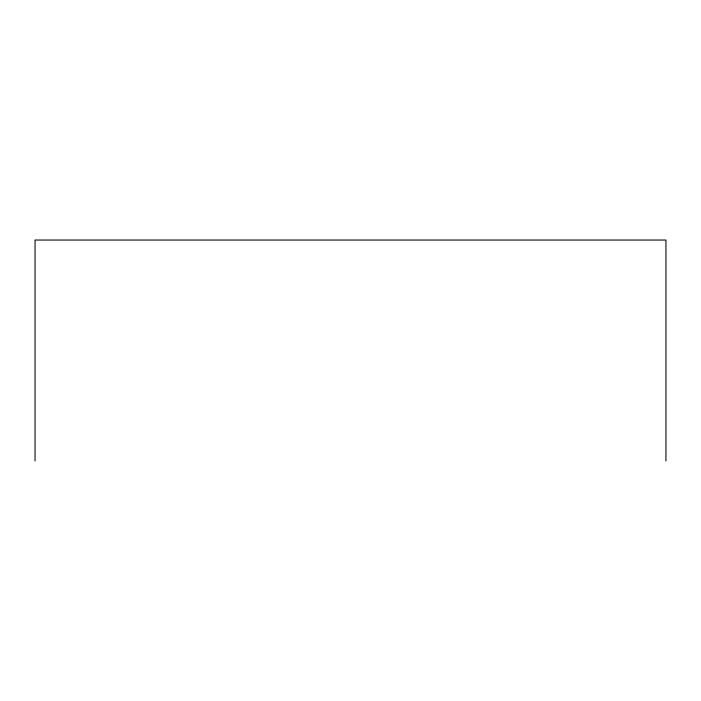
<?xml version="1.0" encoding="UTF-8"?>
<svg xmlns="http://www.w3.org/2000/svg" width="701" height="701" viewBox="0 0 701 701"><rect width="100%" height="100%" fill="white"/><g stroke="black" fill="none" stroke-linecap="round" stroke-linejoin="round"><path stroke-width="1.05" d="M665.95 460.96L665.95 240.04L35.05 240.04L35.05 460.96"/></g></svg>
